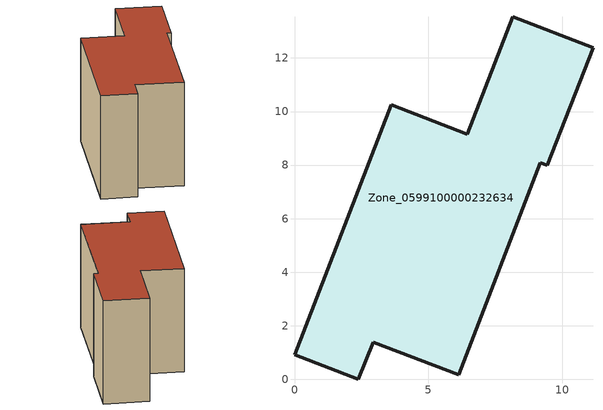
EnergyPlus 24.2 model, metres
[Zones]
Zone_0599100000232634
 floor ground (C_G): 0,0.91 3.61,10.24 6.45,9.15 8.15,13.54 11.15,12.38 9.45,7.99 9.18,8.09 6.13,0.16 2.94,1.38 2.38,0 z0
 wall outside (C_F): 3.61,10.24 0,0.91 2.38,0 2.94,1.38 6.13,0.16 9.18,8.09 9.45,7.99 11.15,12.38 8.15,13.54 6.45,9.15 3.61,10.24 z0:7.76
 roof outside (C_R): 8.15,13.54 6.45,9.15 3.61,10.24 0,0.91 2.38,0 2.94,1.38 6.13,0.16 9.18,8.09 9.45,7.99 11.15,12.38 z7.76
[BUILDING]
Pand.0599100000232634: North Axis=0; Terrain=City; Loads Convergence Tolerance Value=0.04; Temperature Convergence Tolerance Value=0.4; Solar Distribution=FullExterior; Maximum Number of Warmup Days=25; Minimum Number of Warmup Days=1
[Site:Location]
Rotterdam.The.Hague.AP_ZH_NLD Design_Conditions: Latitude=51.96; Longitude=4.45; Time Zone=1; Elevation=-4.5
[SITE:GROUNDTEMPERATURE:BUILDINGSURFACE]
18, 18, 18, 18, 18, 18, 18, 18, 18, 18, 18, 18
[MATERIAL] Thermal Absorptance=0.9; Solar Absorptance=0.7; Visible Absorptance=0.7
Name | Roughness | Thickness | Conductivity | Density | Specific Heat
G.TI.1975-1991 | MediumSmooth | 0.15 | 0.288461 | 540 | 1210
F.TI.1975-1991 | Rough | 0.3 | 0.230769 | 1920 | 840
R.TI.1975-1991 | MediumRough | 0.2 | 0.153846 | 1500 | 1000
[CONSTRUCTION]
C_G: G.TI.1975-1991
C_F: F.TI.1975-1991
C_R: R.TI.1975-1991
[ZONE]
Zone_0599100000232634: Type=1; Multiplier=1; Ceiling Height=Autocalculate; Volume=Autocalculate; Floor Area=autocalculate; Part of Total Floor Area=Yes
[ZONEINFILTRATION:DESIGNFLOWRATE]
Infil_Zone_0599100000232634: Zone or ZoneList or Space or SpaceList=Zone_0599100000232634; Schedule=AlwaysOn; Design Flow Rate Calculation Method=Flow/Area; Flow Rate per Floor Area=0.003; Constant Term Coefficient=1; Temperature Term Coefficient=0; Velocity Term Coefficient=0; Velocity Squared Term Coefficient=0
[HVACTEMPLATE:ZONE:IDEALLOADSAIRSYSTEM]
Zone_0599100000232634: Maximum Heating Supply Air Temperature=50; Minimum Cooling Supply Air Temperature=13; Maximum Heating Supply Air Humidity Ratio=0.0156; Minimum Cooling Supply Air Humidity Ratio=0.0077; Heating Limit=NoLimit; Cooling Limit=NoLimit; Dehumidification Control Type=ConstantSensibleHeatRatio; Cooling Sensible Heat Ratio=0.7; Dehumidification Setpoint=60; Humidification Control Type=None; Humidification Setpoint=30; Outdoor Air Method=None; Outdoor Air Flow Rate per Person=0.00944; Outdoor Air Flow Rate per Zone Floor Area=0; Outdoor Air Flow Rate per Zone=0; Demand Controlled Ventilation Type=None; Outdoor Air Economizer Type=NoEconomizer; Heat Recovery Type=None; Sensible Heat Recovery Effectiveness=0.7; Latent Heat Recovery Effectiveness=0.65
[ZONECONTROL:THERMOSTAT]
ThermostatControl_Zone_0599100000232634: Zone or ZoneList=Zone_0599100000232634; Control Type Schedule=DualSetpointControlType; Control 1=Thermostat_Zone_0599100000232634; Temperature Difference Between Cutout And Setpoint=0
[THERMOSTATSETPOINT:DUALSETPOINT]
Thermostat_Zone_0599100000232634: Heating Setpoint Temperature Schedule=HeatingSetpoint_Zone_0599100000232634; Cooling Setpoint Temperature Schedule=CoolingSetpoint_Zone_0599100000232634
[SCHEDULE:COMPACT]
HeatingSetpoint_Zone_0599100000232634: Through: 12/31, For: AllDays, Until: 24:00, 21
CoolingSetpoint_Zone_0599100000232634: Through: 12/31, For: AllDays, Until: 24:00, 24
DualSetpointControlType: Through: 12/31, For: AllDays, Until: 24:00, 4
AlwaysOn: Through: 12/31, For: AllDays, Until: 24:00, 1
